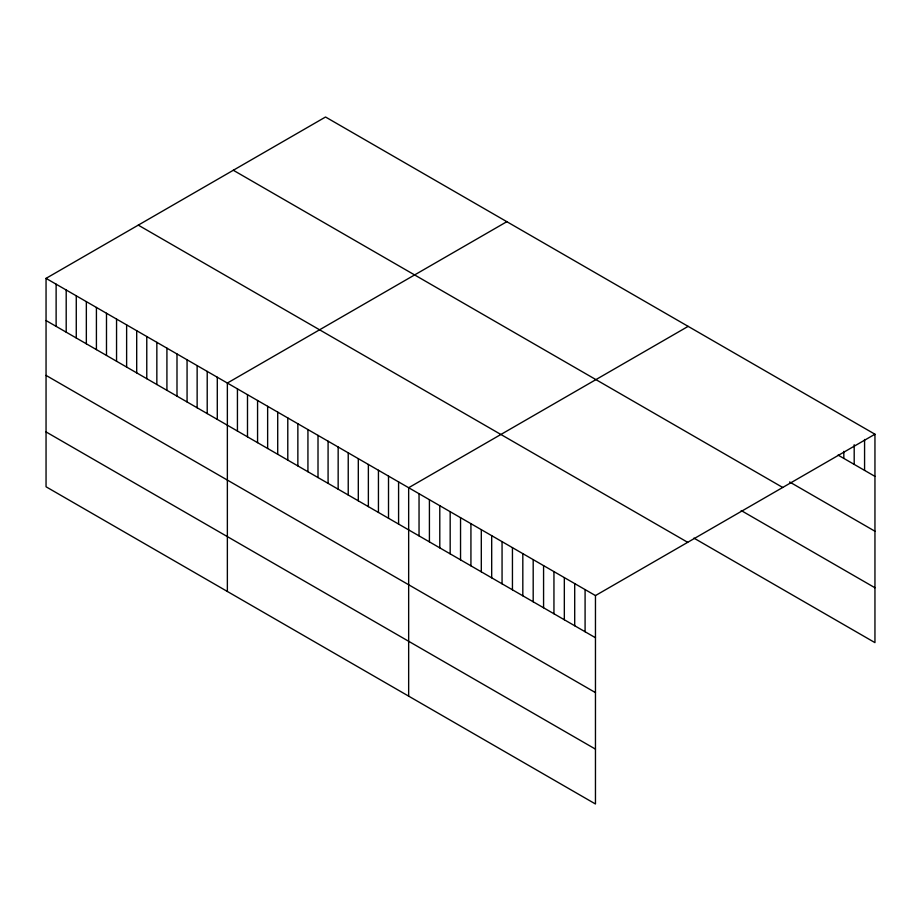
<?xml version="1.0" encoding="UTF-8"?>
<svg xmlns="http://www.w3.org/2000/svg" width="921" height="921" viewBox="0 0 921 921"><rect width="100%" height="100%" fill="white"/><g stroke="black" fill="none" stroke-linecap="round" stroke-linejoin="round"><path stroke-width="1.38" d="M46.05 278.372L595.461 595.576L595.461 803.987L46.05 486.783L46.05 278.372L325.539 117.013L874.95 434.217L874.95 642.628L693.916 538.106M506.849 221.685L227.36 383.044L227.36 591.466M688.148 326.368L408.659 487.727L408.659 696.138M595.461 595.576L874.95 434.217M838.052 455.078L874.95 476.376M789.619 481.971L874.95 531.233M233.312 170.258L782.723 487.462M741.198 510.545L874.95 587.759M138.277 225.127L687.688 542.319M46.05 320.543L595.461 637.735M46.05 375.4L595.461 692.604M46.05 431.926L595.461 749.13M864.577 439.467L864.577 470.389M854.193 444.716L854.193 464.391M843.82 451.371L843.82 458.405M585.088 589.578L585.088 631.748M574.704 583.592L574.704 625.75M564.331 577.594L564.331 619.764M553.947 571.607L553.947 613.766M543.574 565.621L543.574 607.779M533.19 559.623L533.19 601.793M522.817 553.636L522.817 595.795M512.444 547.638L512.444 589.808M502.06 541.652L502.06 583.81M491.687 535.654L491.687 577.824M481.303 529.667L481.303 571.826M470.93 523.669L470.93 565.839M460.546 517.683L460.546 559.853M450.173 511.696L450.173 553.855M439.789 505.698L439.789 547.868M429.416 499.712L429.416 541.87M419.043 493.714L419.043 535.884M398.586 481.913L398.586 524.072M388.512 476.099L388.512 518.258M378.439 470.274L378.439 512.444M368.365 464.46L368.365 506.631M358.304 458.646L358.304 500.817M348.23 452.833L348.23 495.003M338.157 447.019L338.157 489.178M328.083 441.205L328.083 483.364M318.01 435.391L318.01 477.55M307.936 429.577L307.936 471.736M297.863 423.752L297.863 465.922M287.789 417.938L287.789 460.109M277.716 412.124L277.716 454.295M267.643 406.311L267.643 448.469M257.569 400.497L257.569 442.656M247.496 394.683L247.496 436.842M237.434 388.869L237.434 431.028M217.287 377.23L217.287 419.4M207.213 371.416L207.213 413.587M197.14 365.602L197.14 407.773M187.067 359.789L187.067 401.947M176.993 353.975L176.993 396.134M166.92 348.161L166.92 390.32M156.846 342.347L156.846 384.506M146.773 336.522L146.773 378.692M136.699 330.708L136.699 372.878M126.626 324.894L126.626 367.065M116.553 319.08L116.553 361.251M106.491 313.267L106.491 355.425M96.417 307.453L96.417 349.612M86.344 301.639L86.344 343.798M76.27 295.814L76.27 337.984M66.197 290L66.197 332.17M56.123 284.186L56.123 326.356"/></g></svg>
